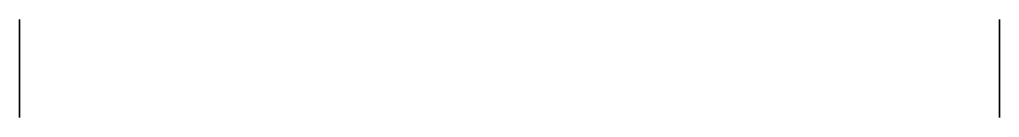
# Model space of a CAD drawing. Header units: millimetres. Extents: x 0 to 40, y 3 to 7.
import ezdxf

# ---------------------------------------------------------------- set-up
doc = ezdxf.new("R2010")
doc.units = ezdxf.units.MM

msp = doc.modelspace()

# ---------------------------------------------------------------- linework, layer by layer
at = {"extrusion": (-1, 0, 0)}
msp.add_circle((-5, 5.5), 2, dxfattribs=at)
at = {"extrusion": (1, 0, 0)}
msp.add_circle((5, 5.5, 40), 2, dxfattribs=at)

doc.saveas('drawing.dxf')
